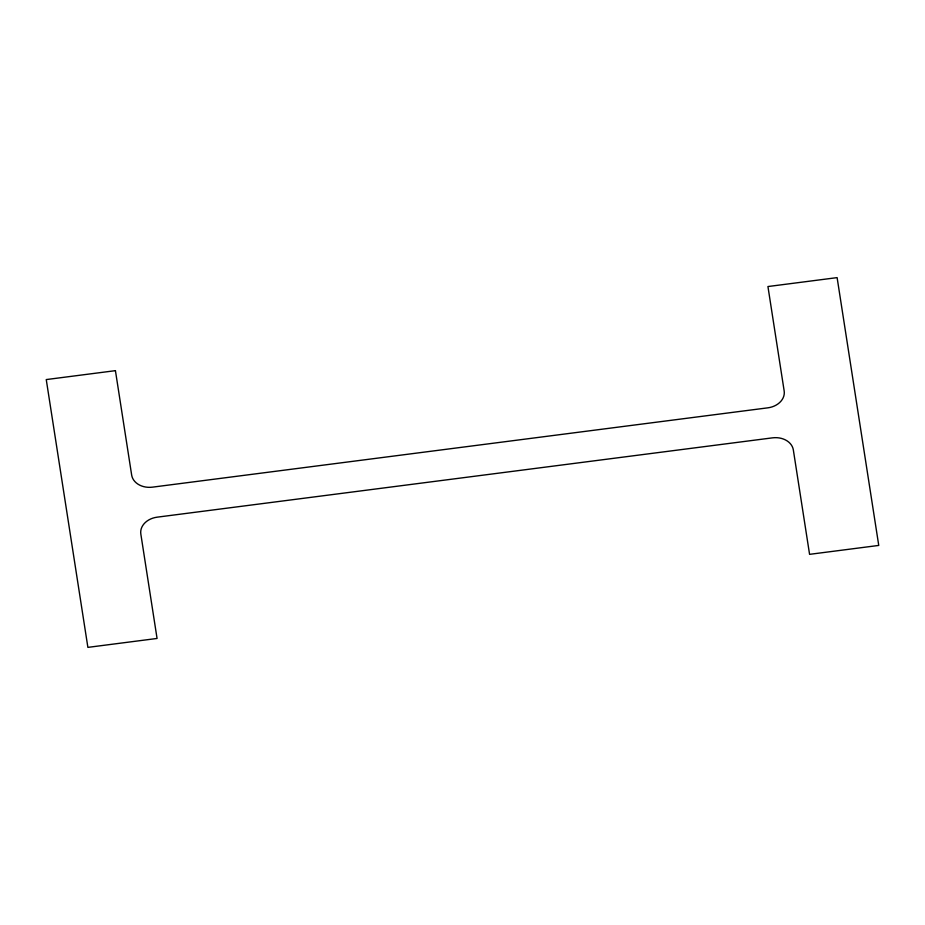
<?xml version="1.0" encoding="UTF-8"?>
<svg xmlns="http://www.w3.org/2000/svg" width="925" height="925" viewBox="0 0 925 925"><rect width="100%" height="100%" fill="white"/><g stroke="black" fill="none" stroke-linecap="round" stroke-linejoin="round"><path stroke-width="1.39" d="M115.428 370.659L46.25 379.574L87.887 647.373L157.065 638.458L140.831 534.037A18.731 14.638 -5 0 1 157.146 517.168L772.525 437.849A18.731 14.638 -5 0 1 793.338 449.932L809.572 554.341L878.75 545.426L837.113 277.627L767.935 286.542L784.169 390.963A18.731 14.638 -5 0 1 767.854 407.833L152.475 487.151A18.731 14.638 -5 0 1 131.662 475.068L115.428 370.659"/></g></svg>
